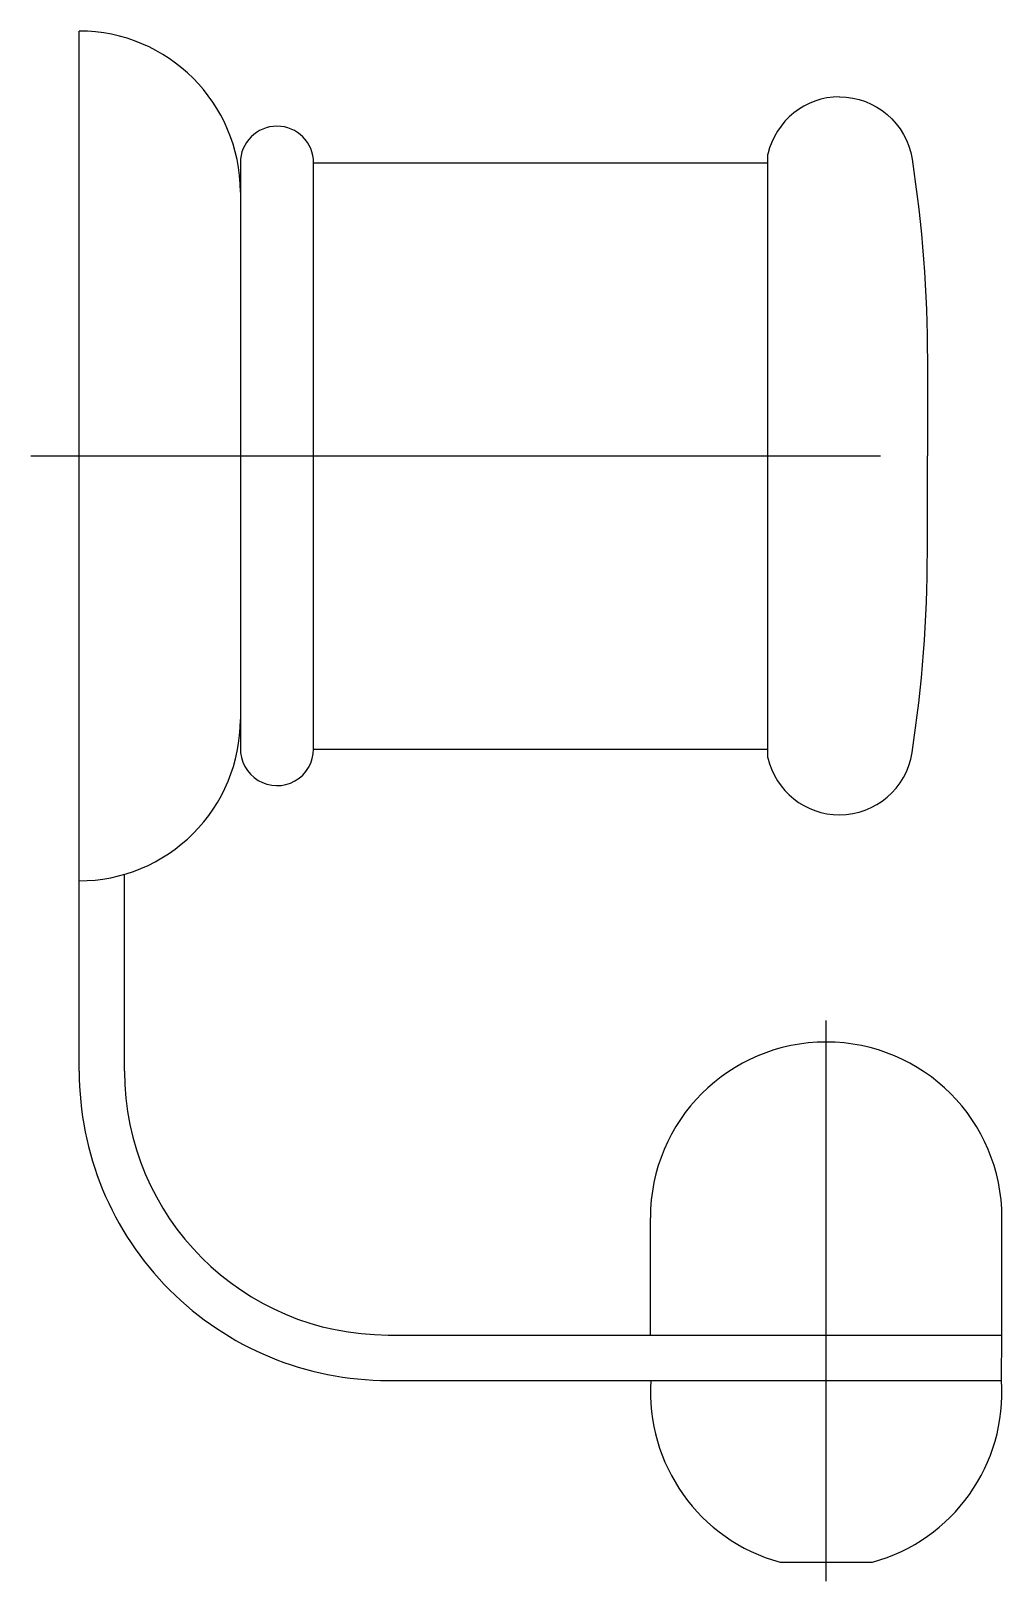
# Model space of a CAD drawing. Extents: x -531.594 to -531.528, y 0.366 to 0.472.
import ezdxf

# ---------------------------------------------------------------- set-up
doc = ezdxf.new("R2010")
doc.units = 0
doc.header["$LTSCALE"] = 0.2
doc.header["$MEASUREMENT"] = 0
doc.linetypes.add('AXES', pattern=[0.54, 0.3, -0.08, 0.08, -0.08])
doc.linetypes.add('CONTINU', pattern=[0])
doc.layers.get('0').update_dxf_attribs({"linetype": 'CONTINUOUS'})
doc.layers.add('DECA_EIXOS', color=5, linetype='AXES')

msp = doc.modelspace()

# ---------------------------------------------------------------- linework, layer by layer
at = {"linetype": 'CONTINU'}
for points in [[(-531.57965, 0.46053, 0.414206), (-531.59067, 0.47154)], [(-531.53868, 0.46704, 0.350181), (-531.54357, 0.46313)], [(-531.53868, 0.46704, -0.370145), (-531.53372, 0.46278, -0.038213), (-531.53267, 0.44906), (-531.53267, 0.4425)], [(-531.57464, 0.46253, 0.999994), (-531.57965, 0.46253)], [(-531.53868, 0.41796, 0.370145), (-531.53372, 0.42221, 0.038213), (-531.53267, 0.43593), (-531.53267, 0.4425)], [(-531.59067, 0.41345, 0.414215), (-531.57965, 0.42447)], [(-531.57965, 0.42253, 1.014237), (-531.57464, 0.42246)], [(-531.54357, 0.42186, 0.35018), (-531.53868, 0.41796)], [(-531.52757, 0.39041, 0.999999), (-531.55161, 0.39041)], [(-531.59067, 0.40044, 0.41439), (-531.56954, 0.37929)], [(-531.58757, 0.40043, 0.414213), (-531.56954, 0.3824)], [(-531.55157, 0.37929, 0.35746), (-531.54274, 0.36687)], [(-531.53643, 0.36687, 0.357459), (-531.5276, 0.37929)]]:
    msp.add_lwpolyline(points, format="xyb", dxfattribs=at)
for points in [[(-531.59067, 0.40044), (-531.59067, 0.47154)], [(-531.54357, 0.42186), (-531.54357, 0.46313)], [(-531.57965, 0.46253), (-531.57965, 0.42253)], [(-531.57464, 0.46253), (-531.54357, 0.46253)], [(-531.57464, 0.42246), (-531.57464, 0.46253)], [(-531.57464, 0.42246), (-531.54357, 0.42246)], [(-531.58757, 0.40043), (-531.58757, 0.4139)], [(-531.55161, 0.3824), (-531.55161, 0.39041)], [(-531.52757, 0.3824), (-531.52757, 0.39041)], [(-531.56954, 0.3824), (-531.53959, 0.3824)], [(-531.55161, 0.3824), (-531.53959, 0.3824)], [(-531.53959, 0.3824), (-531.52757, 0.3824)], [(-531.5276, 0.37929), (-531.52757, 0.3824)], [(-531.56954, 0.37929), (-531.5276, 0.37929)], [(-531.54274, 0.36687), (-531.53643, 0.36687)]]:
    msp.add_lwpolyline(points, dxfattribs=at)
at = {"layer": 'DECA_EIXOS'}
for points in [[(-531.59397, 0.4425), (-531.53588, 0.4425)], [(-531.53959, 0.36558), (-531.53959, 0.40389)]]:
    msp.add_lwpolyline(points, dxfattribs=at)

doc.saveas('drawing.dxf')
